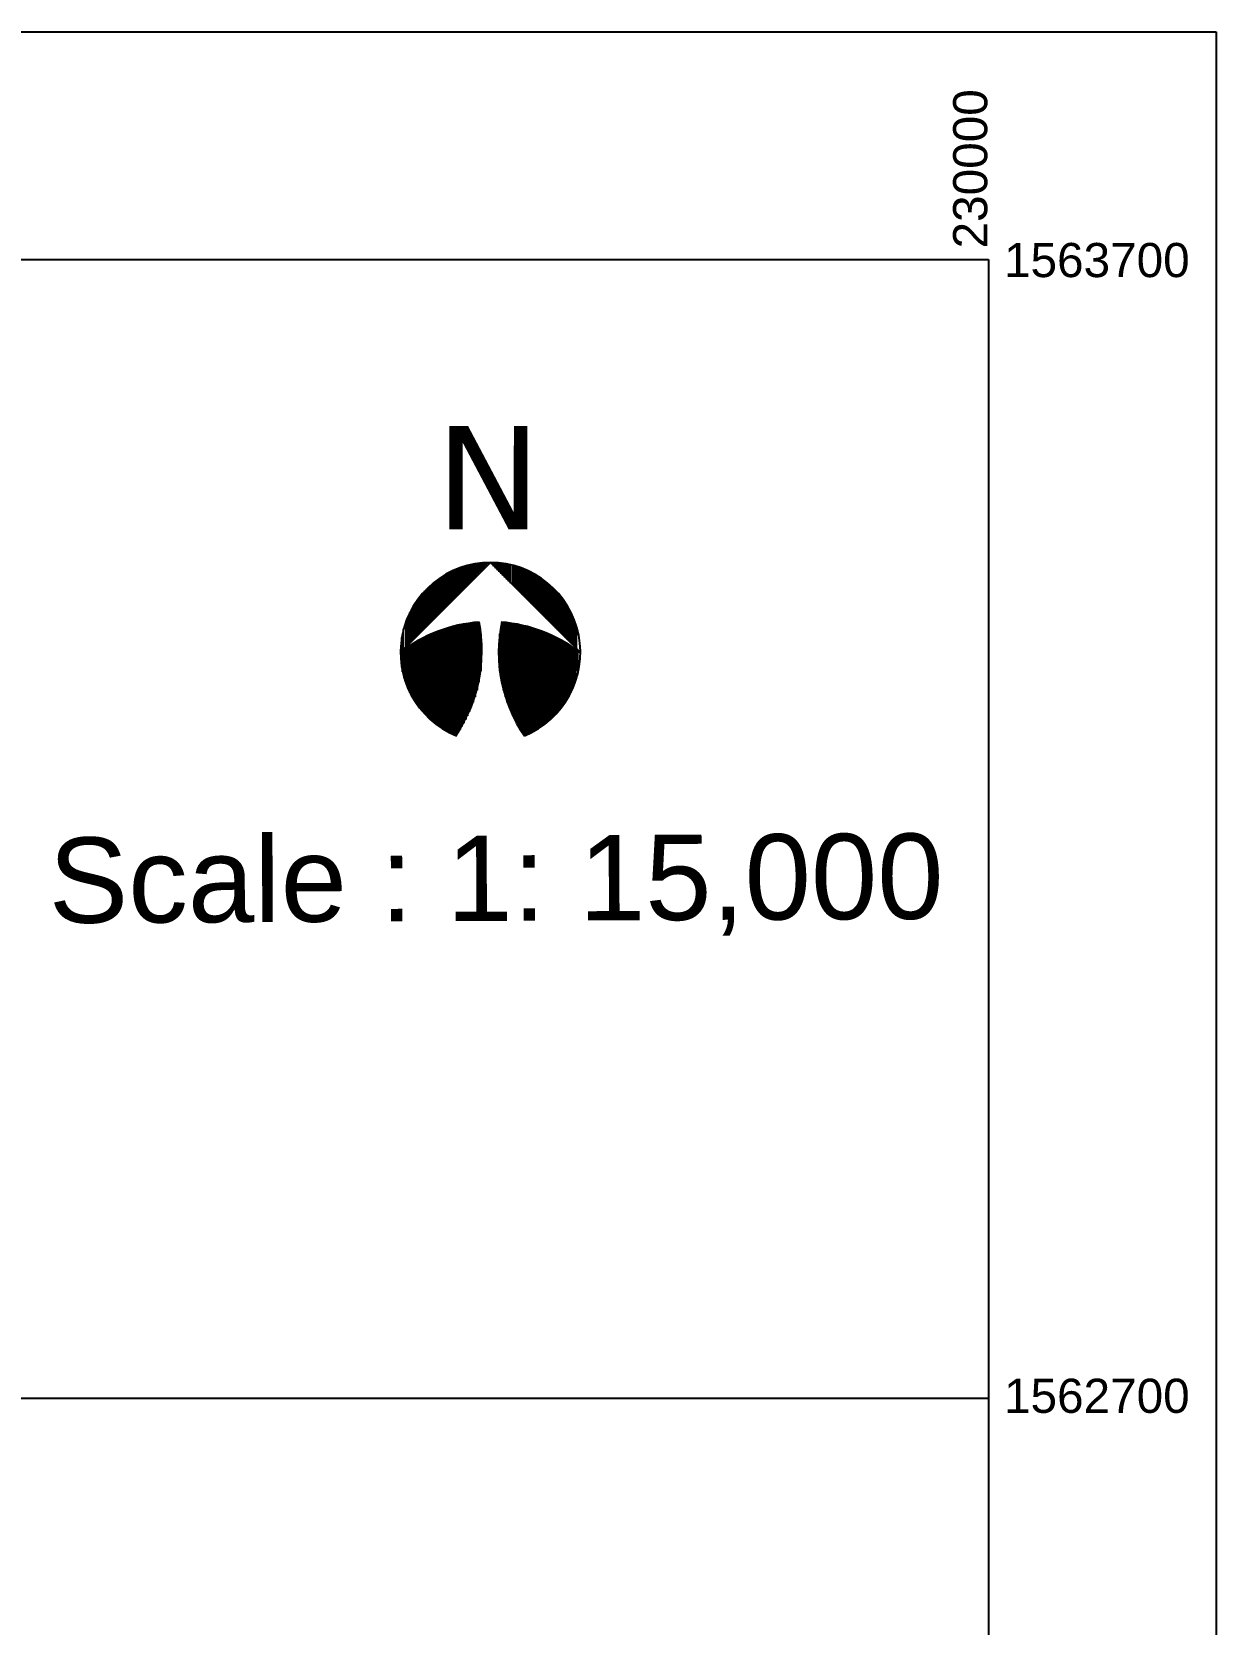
# Model space of a CAD drawing. Header units: metres. Extents: x 32505 to 230200, y 224018 to 1564544.
# Drawn here: x 229159 to 230200, y 1562502 to 1563900 of the extents above; entities that cross this region are included whole.
import ezdxf
from ezdxf.enums import TextEntityAlignment as Align

# ---------------------------------------------------------------- set-up
doc = ezdxf.new("R2010")
doc.units = ezdxf.units.M
doc.layers.add('GRID', color=7, linetype='Continuous')
doc.layers.add('TITLE BOX', color=7, linetype='Continuous')
doc.styles.get("Standard").update_dxf_attribs({"font": 'arial.ttf'})
doc.styles.add('TR', font='verdana.ttf')

msp = doc.modelspace()

# ---------------------------------------------------------------- linework, layer by layer
at = {"layer": 'GRID', "linetype": 'Continuous'}
for p, q in [((230200, 1563900), (230200, 1548339.6)), ((223000, 1563700), (230000, 1563700)), ((230000, 1563700), (230000, 1559900))]:
    msp.add_line(p, q, dxfattribs=at)
at = {"layer": 'GRID', "color": 254, "linetype": 'Continuous'}
for p, q in [((223000, 1563700), (230000, 1563700)), ((223000, 1562700), (230000, 1562700))]:
    msp.add_line(p, q, dxfattribs=at)
at = {"layer": 'GRID', "linetype": 'Continuous'}
for points in [[(222800, 1563900), (230200, 1563900), (230200, 1548339.6), (222800, 1548339.6)], [(223000, 1550700), (223000, 1563700), (230000, 1563700), (230000, 1550700)], [(223000, 1550700), (223000, 1563700), (230000, 1563700), (230000, 1550700)]]:
    msp.add_lwpolyline(points, close=True, dxfattribs=at)
at = {"layer": 'TITLE BOX', "color": 1}
for p, q in [((229483.4, 1563355.1), (229562.4, 1563434)), ((229483.4, 1563355.1), (229562.4, 1563434)), ((229542.7, 1563414.3), (229542.7, 1563431.5)), ((229542.7, 1563414.3), (229542.7, 1563431.5)), ((229544.3, 1563415.9), (229544.3, 1563431.9)), ((229544.3, 1563415.9), (229544.3, 1563431.9)), ((229546, 1563417.6), (229546, 1563432.3)), ((229546, 1563417.6), (229546, 1563432.3)), ((229547.6, 1563419.2), (229547.6, 1563432.6)), ((229547.6, 1563419.2), (229547.6, 1563432.6)), ((229549.3, 1563420.9), (229549.3, 1563432.9)), ((229549.3, 1563420.9), (229549.3, 1563432.9)), ((229550.3, 1563422.5), (229550.3, 1563433.2)), ((229550.3, 1563422.5), (229550.3, 1563433.2)), ((229552, 1563424.1), (229552, 1563433.4)), ((229552, 1563424.1), (229552, 1563433.4)), ((229553.6, 1563425.8), (229553.6, 1563433.6)), ((229553.6, 1563425.8), (229553.6, 1563433.6)), ((229555.3, 1563427.4), (229555.3, 1563433.8)), ((229555.3, 1563427.4), (229555.3, 1563433.8)), ((229556.9, 1563429.1), (229556.9, 1563433.9)), ((229556.9, 1563429.1), (229556.9, 1563433.9)), ((229558.6, 1563430.7), (229558.6, 1563434)), ((229558.6, 1563430.7), (229558.6, 1563434)), ((229560.2, 1563432.4), (229560.2, 1563434)), ((229560.2, 1563432.4), (229560.2, 1563434)), ((229562.4, 1563434), (229641.4, 1563355)), ((229562.4, 1563434), (229641.4, 1563355)), ((229563.5, 1563432.4), (229563.5, 1563434)), ((229563.5, 1563432.4), (229563.5, 1563434)), ((229565.2, 1563430.7), (229565.2, 1563434)), ((229565.2, 1563430.7), (229565.2, 1563434)), ((229566.8, 1563429.1), (229566.8, 1563433.9)), ((229566.8, 1563429.1), (229566.8, 1563433.9)), ((229568.5, 1563427.4), (229568.5, 1563433.7)), ((229568.5, 1563427.4), (229568.5, 1563433.7)), ((229570.1, 1563425.8), (229570.1, 1563433.6)), ((229570.1, 1563425.8), (229570.1, 1563433.6)), ((229571.7, 1563424.1), (229571.7, 1563433.4)), ((229571.7, 1563424.1), (229571.7, 1563433.4)), ((229573.4, 1563422.5), (229573.4, 1563433.2)), ((229573.4, 1563422.5), (229573.4, 1563433.2)), ((229575, 1563420.8), (229575, 1563432.9)), ((229575, 1563420.8), (229575, 1563432.9)), ((229576.7, 1563419.2), (229576.7, 1563432.6)), ((229576.7, 1563419.2), (229576.7, 1563432.6)), ((229578.3, 1563417.6), (229578.3, 1563432.3)), ((229578.3, 1563417.6), (229578.3, 1563432.3)), ((229580, 1563415.9), (229580, 1563431.9)), ((229580, 1563415.9), (229580, 1563431.9)), ((229582.2, 1563414.3), (229582.2, 1563431.5)), ((229582.2, 1563414.3), (229582.2, 1563431.5)), ((229514.7, 1563386.3), (229514.7, 1563418)), ((229514.7, 1563386.3), (229514.7, 1563418)), ((229516.3, 1563388), (229516.3, 1563419.2)), ((229516.3, 1563388), (229516.3, 1563419.2)), ((229518, 1563389.6), (229518, 1563420.4)), ((229518, 1563389.6), (229518, 1563420.4)), ((229519.6, 1563391.3), (229519.6, 1563421.5)), ((229519.6, 1563391.3), (229519.6, 1563421.5)), ((229521.3, 1563392.9), (229521.3, 1563422.5)), ((229521.3, 1563392.9), (229521.3, 1563422.5)), ((229522.9, 1563394.5), (229522.9, 1563423.5)), ((229522.9, 1563394.5), (229522.9, 1563423.5)), ((229524.6, 1563396.2), (229524.6, 1563424.4)), ((229524.6, 1563396.2), (229524.6, 1563424.4)), ((229526.2, 1563397.8), (229526.2, 1563425.3)), ((229526.2, 1563397.8), (229526.2, 1563425.3)), ((229527.8, 1563399.5), (229527.9, 1563426.1)), ((229527.8, 1563399.5), (229527.9, 1563426.1)), ((229529.5, 1563401.1), (229529.5, 1563426.9)), ((229529.5, 1563401.1), (229529.5, 1563426.9)), ((229531.1, 1563402.8), (229531.2, 1563427.6)), ((229531.1, 1563402.8), (229531.2, 1563427.6)), ((229532.8, 1563404.4), (229532.8, 1563428.3)), ((229532.8, 1563404.4), (229532.8, 1563428.3)), ((229534.4, 1563406.1), (229534.4, 1563428.9)), ((229534.4, 1563406.1), (229534.4, 1563428.9)), ((229536.1, 1563407.7), (229536.1, 1563429.5)), ((229536.1, 1563407.7), (229536.1, 1563429.5)), ((229537.7, 1563409.4), (229537.7, 1563430.1)), ((229537.7, 1563409.4), (229537.7, 1563430.1)), ((229539.4, 1563411), (229539.4, 1563430.6)), ((229539.4, 1563411), (229539.4, 1563430.6)), ((229541, 1563412.6), (229541, 1563431.1)), ((229541, 1563412.6), (229541, 1563431.1)), ((229583.8, 1563412.6), (229583.8, 1563431.1)), ((229583.8, 1563412.6), (229583.8, 1563431.1)), ((229585.5, 1563411), (229585.5, 1563430.6)), ((229585.5, 1563411), (229585.5, 1563430.6)), ((229587.1, 1563409.3), (229587.1, 1563430.1)), ((229587.1, 1563409.3), (229587.1, 1563430.1)), ((229588.8, 1563407.7), (229588.8, 1563429.5)), ((229588.8, 1563407.7), (229588.8, 1563429.5)), ((229590.4, 1563406), (229590.4, 1563428.9)), ((229590.4, 1563406), (229590.4, 1563428.9)), ((229592, 1563404.4), (229592.1, 1563428.3)), ((229592, 1563404.4), (229592.1, 1563428.3)), ((229593.7, 1563402.7), (229593.7, 1563427.6)), ((229593.7, 1563402.7), (229593.7, 1563427.6)), ((229595.3, 1563401.1), (229595.4, 1563426.8)), ((229595.3, 1563401.1), (229595.4, 1563426.8)), ((229597, 1563399.4), (229597, 1563426.1)), ((229597, 1563399.4), (229597, 1563426.1)), ((229598.6, 1563397.8), (229598.6, 1563425.2)), ((229598.6, 1563397.8), (229598.6, 1563425.2)), ((229600.3, 1563396.2), (229600.3, 1563424.4)), ((229600.3, 1563396.2), (229600.3, 1563424.4)), ((229601.9, 1563394.5), (229601.9, 1563423.4)), ((229601.9, 1563394.5), (229601.9, 1563423.4)), ((229603.6, 1563392.9), (229603.6, 1563422.5)), ((229603.6, 1563392.9), (229603.6, 1563422.5)), ((229605.2, 1563391.2), (229605.2, 1563421.4)), ((229605.2, 1563391.2), (229605.2, 1563421.4)), ((229606.9, 1563389.6), (229606.9, 1563420.3)), ((229606.9, 1563389.6), (229606.9, 1563420.3)), ((229608.5, 1563387.9), (229608.5, 1563419.2)), ((229608.5, 1563387.9), (229608.5, 1563419.2)), ((229610.1, 1563386.3), (229610.2, 1563418)), ((229610.1, 1563386.3), (229610.2, 1563418)), ((229501.5, 1563373.2), (229501.5, 1563405.4)), ((229501.5, 1563373.2), (229501.5, 1563405.4)), ((229503.1, 1563374.8), (229503.2, 1563407.3)), ((229503.1, 1563374.8), (229503.2, 1563407.3)), ((229504.8, 1563376.4), (229504.8, 1563409.1)), ((229504.8, 1563376.4), (229504.8, 1563409.1)), ((229506.4, 1563378.1), (229506.5, 1563410.8)), ((229506.4, 1563378.1), (229506.5, 1563410.8)), ((229508.1, 1563379.7), (229508.1, 1563412.4)), ((229508.1, 1563379.7), (229508.1, 1563412.4)), ((229509.7, 1563381.4), (229509.7, 1563413.9)), ((229509.7, 1563381.4), (229509.7, 1563413.9)), ((229511.4, 1563383), (229511.4, 1563415.4)), ((229511.4, 1563383), (229511.4, 1563415.4)), ((229513, 1563384.7), (229513, 1563416.7)), ((229513, 1563384.7), (229513, 1563416.7)), ((229611.8, 1563384.6), (229611.8, 1563416.7)), ((229611.8, 1563384.6), (229611.8, 1563416.7)), ((229613.4, 1563383), (229613.5, 1563415.3)), ((229613.4, 1563383), (229613.5, 1563415.3)), ((229615.1, 1563381.3), (229615.1, 1563413.9)), ((229615.1, 1563381.3), (229615.1, 1563413.9)), ((229616.7, 1563379.7), (229616.7, 1563412.4)), ((229616.7, 1563379.7), (229616.7, 1563412.4)), ((229618.4, 1563378), (229618.4, 1563410.8)), ((229618.4, 1563378), (229618.4, 1563410.8)), ((229620, 1563376.4), (229620, 1563409.1)), ((229620, 1563376.4), (229620, 1563409.1)), ((229621.7, 1563374.7), (229621.7, 1563407.3)), ((229621.7, 1563374.7), (229621.7, 1563407.3)), ((229623.3, 1563373.1), (229623.3, 1563405.3)), ((229623.3, 1563373.1), (229623.3, 1563405.3)), ((229491.6, 1563363.3), (229491.6, 1563390.2)), ((229491.6, 1563363.3), (229491.6, 1563390.2)), ((229493.3, 1563364.9), (229493.3, 1563393.3)), ((229493.3, 1563364.9), (229493.3, 1563393.3)), ((229494.9, 1563366.6), (229494.9, 1563396.1)), ((229494.9, 1563366.6), (229494.9, 1563396.1)), ((229496.6, 1563368.2), (229496.6, 1563398.7)), ((229496.6, 1563368.2), (229496.6, 1563398.7)), ((229498.2, 1563369.9), (229498.2, 1563401.1)), ((229498.2, 1563369.9), (229498.2, 1563401.1)), ((229499.8, 1563371.5), (229499.9, 1563403.3)), ((229499.8, 1563371.5), (229499.9, 1563403.3)), ((229625, 1563371.4), (229625, 1563403.3)), ((229625, 1563371.4), (229625, 1563403.3)), ((229626.6, 1563369.8), (229626.6, 1563401)), ((229626.6, 1563369.8), (229626.6, 1563401)), ((229628.2, 1563368.2), (229628.3, 1563398.7)), ((229628.2, 1563368.2), (229628.3, 1563398.7)), ((229629.9, 1563366.5), (229629.9, 1563396.1)), ((229629.9, 1563366.5), (229629.9, 1563396.1)), ((229631.5, 1563364.9), (229631.5, 1563393.2)), ((229631.5, 1563364.9), (229631.5, 1563393.2)), ((229633.2, 1563363.2), (229633.2, 1563390.1)), ((229633.2, 1563363.2), (229633.2, 1563390.1)), ((229486.1, 1563358.3), (229486.1, 1563375.7)), ((229486.1, 1563358.3), (229486.1, 1563375.7)), ((229488.3, 1563360), (229488.3, 1563382.6)), ((229488.3, 1563360), (229488.3, 1563382.6)), ((229490, 1563361.6), (229490, 1563386.6)), ((229490, 1563361.6), (229490, 1563386.6)), ((229522.8, 1563286.6), (229522.9, 1563375.8)), ((229522.8, 1563286.6), (229522.9, 1563375.8)), ((229524.5, 1563285.7), (229524.5, 1563376.3)), ((229524.5, 1563285.7), (229524.5, 1563376.3)), ((229526.1, 1563284.8), (229526.2, 1563376.8)), ((229526.1, 1563284.8), (229526.2, 1563376.8)), ((229527.8, 1563284), (229527.8, 1563377.3)), ((229527.8, 1563284), (229527.8, 1563377.3)), ((229529.4, 1563283.2), (229529.5, 1563377.7)), ((229529.4, 1563283.2), (229529.5, 1563377.7)), ((229531.1, 1563282.5), (229531.1, 1563378.1)), ((229531.1, 1563282.5), (229531.1, 1563378.1)), ((229532.7, 1563282.2), (229532.8, 1563378.5)), ((229532.7, 1563282.2), (229532.8, 1563378.5)), ((229534.4, 1563284.7), (229534.4, 1563378.9)), ((229534.4, 1563284.7), (229534.4, 1563378.9)), ((229536, 1563287.3), (229536.1, 1563379.3)), ((229536, 1563287.3), (229536.1, 1563379.3)), ((229537.7, 1563290.1), (229537.7, 1563379.6)), ((229537.7, 1563290.1), (229537.7, 1563379.6)), ((229539.3, 1563293), (229539.4, 1563379.9)), ((229539.3, 1563293), (229539.4, 1563379.9)), ((229541, 1563296.1), (229541, 1563380.2)), ((229541, 1563296.1), (229541, 1563380.2)), ((229542.6, 1563299.4), (229542.7, 1563380.5)), ((229542.6, 1563299.4), (229542.7, 1563380.5)), ((229544.3, 1563303), (229544.3, 1563380.7)), ((229544.3, 1563303), (229544.3, 1563380.7)), ((229545.9, 1563306.9), (229545.9, 1563380.9)), ((229545.9, 1563306.9), (229545.9, 1563380.9)), ((229547.6, 1563311.3), (229547.6, 1563381.1)), ((229547.6, 1563311.3), (229547.6, 1563381.1)), ((229549.2, 1563316.1), (229549.2, 1563381.3)), ((229549.2, 1563316.1), (229549.2, 1563381.3)), ((229550.9, 1563321.8), (229550.9, 1563381.5)), ((229550.9, 1563321.8), (229550.9, 1563381.5)), ((229552.5, 1563328.8), (229552.5, 1563381.3)), ((229552.5, 1563328.8), (229552.5, 1563381.3)), ((229572.3, 1563328.8), (229572.3, 1563381.3)), ((229572.3, 1563328.8), (229572.3, 1563381.3)), ((229573.9, 1563321.8), (229573.9, 1563381.5)), ((229573.9, 1563321.8), (229573.9, 1563381.5)), ((229575.5, 1563316.1), (229575.6, 1563381.3)), ((229575.5, 1563316.1), (229575.6, 1563381.3)), ((229577.2, 1563311.2), (229577.2, 1563381.1)), ((229577.2, 1563311.2), (229577.2, 1563381.1)), ((229578.8, 1563306.9), (229578.9, 1563380.9)), ((229578.8, 1563306.9), (229578.9, 1563380.9)), ((229580.5, 1563303), (229580.5, 1563380.7)), ((229580.5, 1563303), (229580.5, 1563380.7)), ((229582.1, 1563299.4), (229582.2, 1563380.4)), ((229582.1, 1563299.4), (229582.2, 1563380.4)), ((229583.8, 1563296.1), (229583.8, 1563380.2)), ((229583.8, 1563296.1), (229583.8, 1563380.2)), ((229585.4, 1563293), (229585.4, 1563379.9)), ((229585.4, 1563293), (229585.4, 1563379.9)), ((229587, 1563290), (229587.1, 1563379.6)), ((229587, 1563290), (229587.1, 1563379.6)), ((229588.7, 1563287.3), (229588.7, 1563379.2)), ((229588.7, 1563287.3), (229588.7, 1563379.2)), ((229590.3, 1563284.7), (229590.4, 1563378.9)), ((229590.3, 1563284.7), (229590.4, 1563378.9)), ((229592, 1563282.2), (229592, 1563378.5)), ((229592, 1563282.2), (229592, 1563378.5)), ((229593.6, 1563282.4), (229593.7, 1563378.1)), ((229593.6, 1563282.4), (229593.7, 1563378.1)), ((229595.3, 1563283.2), (229595.3, 1563377.7)), ((229595.3, 1563283.2), (229595.3, 1563377.7)), ((229596.9, 1563284), (229597, 1563377.2)), ((229596.9, 1563284), (229597, 1563377.2)), ((229598.6, 1563284.8), (229598.6, 1563376.8)), ((229598.6, 1563284.8), (229598.6, 1563376.8)), ((229600.2, 1563285.6), (229600.3, 1563376.3)), ((229600.2, 1563285.6), (229600.3, 1563376.3)), ((229601.9, 1563286.6), (229601.9, 1563375.8)), ((229601.9, 1563286.6), (229601.9, 1563375.8)), ((229634.8, 1563361.6), (229634.8, 1563386.6)), ((229634.8, 1563361.6), (229634.8, 1563386.6)), ((229636.5, 1563359.9), (229636.5, 1563382.5)), ((229636.5, 1563359.9), (229636.5, 1563382.5)), ((229638.1, 1563358.3), (229638.1, 1563377.6)), ((229638.1, 1563358.3), (229638.1, 1563377.6)), ((229484.5, 1563356.7), (229484.5, 1563368.1)), ((229484.5, 1563356.7), (229484.5, 1563368.1)), ((229493.2, 1563316.8), (229493.3, 1563362)), ((229493.2, 1563316.8), (229493.3, 1563362)), ((229494.9, 1563314), (229494.9, 1563363)), ((229494.9, 1563314), (229494.9, 1563363)), ((229496.5, 1563311.4), (229496.5, 1563364)), ((229496.5, 1563311.4), (229496.5, 1563364)), ((229498.2, 1563309), (229498.2, 1563364.9)), ((229498.2, 1563309), (229498.2, 1563364.9)), ((229499.8, 1563306.8), (229499.8, 1563365.9)), ((229499.8, 1563306.8), (229499.8, 1563365.9)), ((229501.5, 1563304.7), (229501.5, 1563366.8)), ((229501.5, 1563304.7), (229501.5, 1563366.8)), ((229503.1, 1563302.8), (229503.1, 1563367.6)), ((229503.1, 1563302.8), (229503.1, 1563367.6)), ((229504.7, 1563301), (229504.8, 1563368.5)), ((229504.7, 1563301), (229504.8, 1563368.5)), ((229506.4, 1563299.3), (229506.4, 1563369.3)), ((229506.4, 1563299.3), (229506.4, 1563369.3)), ((229508, 1563297.7), (229508.1, 1563370)), ((229508, 1563297.7), (229508.1, 1563370)), ((229509.7, 1563296.2), (229509.7, 1563370.8)), ((229509.7, 1563296.2), (229509.7, 1563370.8)), ((229511.3, 1563294.7), (229511.4, 1563371.5)), ((229511.3, 1563294.7), (229511.4, 1563371.5)), ((229513, 1563293.4), (229513, 1563372.2)), ((229513, 1563293.4), (229513, 1563372.2)), ((229514.6, 1563292.1), (229514.7, 1563372.9)), ((229514.6, 1563292.1), (229514.7, 1563372.9)), ((229516.3, 1563290.9), (229516.3, 1563373.5)), ((229516.3, 1563290.9), (229516.3, 1563373.5)), ((229517.9, 1563289.7), (229518, 1563374.1)), ((229517.9, 1563289.7), (229518, 1563374.1)), ((229519.6, 1563288.6), (229519.6, 1563374.7)), ((229519.6, 1563288.6), (229519.6, 1563374.7)), ((229521.2, 1563287.6), (229521.2, 1563375.3)), ((229521.2, 1563287.6), (229521.2, 1563375.3)), ((229554.2, 1563338.6), (229554.2, 1563371.4)), ((229554.2, 1563338.6), (229554.2, 1563371.4)), ((229570.6, 1563338.6), (229570.6, 1563371.4)), ((229570.6, 1563338.6), (229570.6, 1563371.4)), ((229603.5, 1563287.5), (229603.6, 1563375.2)), ((229603.5, 1563287.5), (229603.6, 1563375.2)), ((229605.2, 1563288.6), (229605.2, 1563374.7)), ((229605.2, 1563288.6), (229605.2, 1563374.7)), ((229606.8, 1563289.7), (229606.8, 1563374.1)), ((229606.8, 1563289.7), (229606.8, 1563374.1)), ((229608.4, 1563290.8), (229608.5, 1563373.5)), ((229608.4, 1563290.8), (229608.5, 1563373.5)), ((229610.1, 1563292), (229610.1, 1563372.8)), ((229610.1, 1563292), (229610.1, 1563372.8)), ((229611.7, 1563293.3), (229611.8, 1563372.1)), ((229611.7, 1563293.3), (229611.8, 1563372.1)), ((229613.4, 1563294.7), (229613.4, 1563371.4)), ((229613.4, 1563294.7), (229613.4, 1563371.4)), ((229615, 1563296.1), (229615.1, 1563370.7)), ((229615, 1563296.1), (229615.1, 1563370.7)), ((229616.7, 1563297.6), (229616.7, 1563370)), ((229616.7, 1563297.6), (229616.7, 1563370)), ((229618.3, 1563299.2), (229618.4, 1563369.2)), ((229618.3, 1563299.2), (229618.4, 1563369.2)), ((229620, 1563300.9), (229620, 1563368.4)), ((229620, 1563300.9), (229620, 1563368.4)), ((229621.6, 1563302.7), (229621.7, 1563367.6)), ((229621.6, 1563302.7), (229621.7, 1563367.6)), ((229623.3, 1563304.7), (229623.3, 1563366.7)), ((229623.3, 1563304.7), (229623.3, 1563366.7)), ((229624.9, 1563306.7), (229624.9, 1563365.8)), ((229624.9, 1563306.7), (229624.9, 1563365.8)), ((229626.6, 1563308.9), (229626.6, 1563364.9)), ((229626.6, 1563308.9), (229626.6, 1563364.9)), ((229628.2, 1563311.3), (229628.2, 1563363.9)), ((229628.2, 1563311.3), (229628.2, 1563363.9)), ((229629.9, 1563313.9), (229629.9, 1563362.9)), ((229629.9, 1563313.9), (229629.9, 1563362.9)), ((229631.5, 1563316.7), (229631.5, 1563361.9)), ((229631.5, 1563316.7), (229631.5, 1563361.9)), ((229485.2, 1563338), (229485.2, 1563356.5)), ((229486.7, 1563332.5), (229486.7, 1563357.5)), ((229486.7, 1563332.5), (229486.7, 1563357.5)), ((229488.3, 1563327.6), (229488.3, 1563358.7)), ((229488.3, 1563327.6), (229488.3, 1563358.7)), ((229489.9, 1563323.5), (229490, 1563359.8)), ((229489.9, 1563323.5), (229490, 1563359.8)), ((229491.6, 1563319.9), (229491.6, 1563360.9)), ((229491.6, 1563319.9), (229491.6, 1563360.9)), ((229633.2, 1563319.9), (229633.2, 1563360.8)), ((229633.2, 1563319.9), (229633.2, 1563360.8)), ((229634.8, 1563323.4), (229634.8, 1563359.7)), ((229634.8, 1563323.4), (229634.8, 1563359.7)), ((229636.5, 1563327.5), (229636.5, 1563358.6)), ((229636.5, 1563327.5), (229636.5, 1563358.6)), ((229637.5, 1563332.4), (229637.6, 1563357.4)), ((229637.5, 1563332.4), (229637.6, 1563357.4)), ((229639.2, 1563338.9), (229639.2, 1563356.2)), ((229639.2, 1563338.9), (229639.2, 1563356.2))]:
    msp.add_line(p, q, dxfattribs=at)
for centre, radius, start, end in [((229562.4, 1563355), 79, 292.1797, 247.7612), ((229562.4, 1563355), 79, 292.1797, 247.7612), ((229562.3, 1563252.7), 129.3, 94.3807, 127.6403), ((229562.3, 1563252.7), 129.3, 94.3807, 127.6403), ((229422.1, 1563356.5), 132.8, 325.8248, 10.9041), ((229698.9, 1563354.9), 129.3, 168.112, 214.4264), ((229698.9, 1563354.9), 129.3, 168.112, 214.4264), ((229561.8, 1563252.7), 129.3, 52.3005, 85.5602), ((229561.8, 1563252.7), 129.3, 52.3005, 85.5602)]:
    msp.add_arc(centre, radius, start, end, dxfattribs=at)

# ---------------------------------------------------------------- texts
at = {"layer": 'GRID', "color": 242, "linetype": 'Continuous'}
msp.add_text('230000', height=30, rotation=90, dxfattribs=at).set_placement((229998.9, 1563709.8))
for s, p in [('1563700', (230013.6, 1563684.6)), ('1562700', (230013.6, 1562687.2))]:
    msp.add_text(s, height=30, dxfattribs=at).set_placement(p)
at = {"layer": 'TITLE BOX', "color": 1, "style": 'TR'}
msp.add_text('N', height=90.7, rotation=359.9704, dxfattribs=at).set_placement((229560.5, 1563463.2), align=Align.CENTER)
at = {"layer": 'TITLE BOX', "color": 0, "extrusion": (0.009448, 0.010215, 0.999903)}
msp.add_text('Scale : 1: 15,000', height=75, rotation=0.2712, dxfattribs=at).set_placement((229164.2, 1563013.7, 18132.9))

doc.saveas('drawing.dxf')
